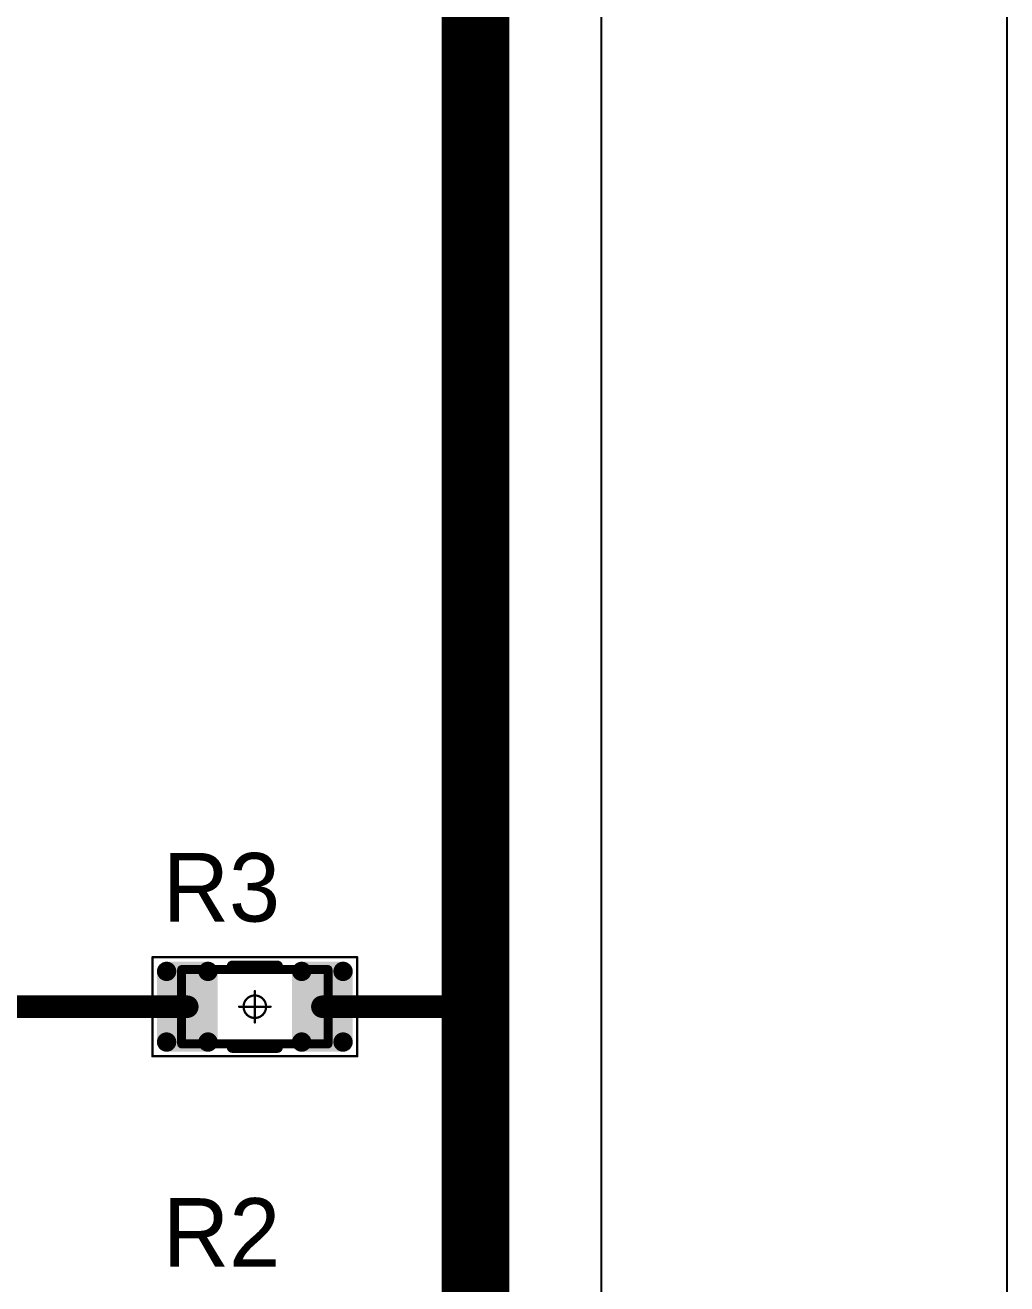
# Model space of a CAD drawing. Header units: millimetres. Extents: x 0 to 400, y 0 to 511.
# Drawn here: x 107.7 to 129.5, y 56.6 to 84.57 of the extents above; entities that cross this region are included whole.
import ezdxf

# ---------------------------------------------------------------- set-up
doc = ezdxf.new("R2010")
doc.units = ezdxf.units.MM
for name, color, linetype in [('Mechanical13', 56, 'Continuous'), ('Mechanical15', 56, 'Continuous'), ('TopLayer', 1, 'Continuous'), ('TopOverlay', 2, 'Continuous'), ('TopPaste', 8, 'Continuous'), ('TopSolder', 216, 'Continuous')]:
    doc.layers.add(name, color=color, linetype=linetype)

# ---------------------------------------------------------------- blocks, each defined once
blk = doc.blocks.new('RC1206S_843')
at = {"layer": 'Mechanical13', "const_width": 0.2}
for points in [[(-1.625, -0.825), (-1.625, 0.825)], [(-1.625, 0.825), (1.625, 0.825)], [(1.625, -0.825), (1.625, 0.825)], [(-1.625, -0.825), (1.625, -0.825)]]:
    blk.add_lwpolyline(points, dxfattribs=at)
at = {"layer": 'Mechanical13', "const_width": 0.1}
for points in [[(-1.675, 0.825, 1), (-1.575, 0.825, 1)], [(-1.675, 0.825, 1), (-1.575, 0.825, 1)], [(1.575, 0.825, 1), (1.675, 0.825, 1)], [(1.575, 0.825, 1), (1.675, 0.825, 1)], [(-1.675, -0.825, 1), (-1.575, -0.825, 1)], [(-1.675, -0.825, 1), (-1.575, -0.825, 1)], [(1.575, -0.825, 1), (1.675, -0.825, 1)], [(1.575, -0.825, 1), (1.675, -0.825, 1)]]:
    blk.add_lwpolyline(points, format="xyb", close=True, dxfattribs=at)
at = {"layer": 'Mechanical15', "const_width": 0.05}
for points in [[(-2.275, -1.1), (-2.275, 1.1)], [(-2.275, 1.1), (2.275, 1.1)], [(2.275, -1.1), (2.275, 1.1)], [(0, -0.35), (0, 0.35)], [(-0.35, 0), (0.35, 0)], [(-2.275, -1.1), (2.275, -1.1)]]:
    blk.add_lwpolyline(points, dxfattribs=at)
at = {"layer": 'Mechanical15'}
for points, const_width in [([(-2.287, 1.1, 1), (-2.262, 1.1, 1)], 0.025), ([(-2.287, 1.1, 1), (-2.262, 1.1, 1)], 0.025), ([(2.262, 1.1, 1), (2.287, 1.1, 1)], 0.025), ([(2.262, 1.1, 1), (2.287, 1.1, 1)], 0.025), ([(-0.012, 0.35, 1), (0.012, 0.35, 1)], 0.025), ([(-0.362, 0, 1), (-0.337, 0, 1)], 0.025), ([(0.25, 0, 1), (-0.25, 0, 1)], 0.05), ([(-0.262, 0, 1), (-0.238, 0, 1)], 0.025), ([(0.238, 0, 1), (0.262, 0, 1)], 0.025), ([(0.337, 0, 1), (0.362, 0, 1)], 0.025), ([(-0.012, -0.35, 1), (0.012, -0.35, 1)], 0.025), ([(-2.287, -1.1, 1), (-2.262, -1.1, 1)], 0.025), ([(-2.287, -1.1, 1), (-2.262, -1.1, 1)], 0.025), ([(2.262, -1.1, 1), (2.287, -1.1, 1)], 0.025), ([(2.262, -1.1, 1), (2.287, -1.1, 1)], 0.025)]:
    blk.add_lwpolyline(points, format="xyb", close=True, dxfattribs=dict(at, const_width=const_width))
at = {"layer": 'TopLayer', "const_width": 0.115}
for points in [[(-2.017, 0.785, 1), (-1.902, 0.785, 1)], [(-1.098, 0.785, 1), (-0.982, 0.785, 1)], [(0.982, 0.785, 1), (1.098, 0.785, 1)], [(1.902, 0.785, 1), (2.017, 0.785, 1)], [(-2.017, -0.785, 1), (-1.902, -0.785, 1)], [(-1.098, -0.785, 1), (-0.982, -0.785, 1)], [(0.982, -0.785, 1), (1.098, -0.785, 1)], [(1.902, -0.785, 1), (2.017, -0.785, 1)]]:
    blk.add_lwpolyline(points, format="xyb", close=True, dxfattribs=at)
at = {"layer": 'TopLayer'}
for points in [[(-1.96, -0.9), (-1.04, -0.9), (-1.96, 0.9), (-1.04, 0.9)], [(1.04, -0.9), (1.96, -0.9), (1.04, 0.9), (1.96, 0.9)], [(-2.075, -0.785), (-0.925, -0.785), (-2.075, 0.785), (-0.925, 0.785)], [(0.925, -0.785), (2.075, -0.785), (0.925, 0.785), (2.075, 0.785)]]:
    blk.add_solid(points, dxfattribs=at)
at = {"layer": 'TopOverlay', "const_width": 0.25}
for points in [[(-0.5, 0.9), (0.5, 0.9)], [(-0.5, -0.9), (0.5, -0.9)]]:
    blk.add_lwpolyline(points, dxfattribs=at)
at = {"layer": 'TopOverlay', "const_width": 0.125}
for points in [[(-0.562, 0.9, 1), (-0.437, 0.9, 1)], [(0.437, 0.9, 1), (0.562, 0.9, 1)], [(-0.562, -0.9, 1), (-0.437, -0.9, 1)], [(0.437, -0.9, 1), (0.562, -0.9, 1)]]:
    blk.add_lwpolyline(points, format="xyb", close=True, dxfattribs=at)
at = {"layer": 'TopPaste', "const_width": 0.09}
for points in [[(-2.005, 0.785, 1), (-1.915, 0.785, 1)], [(-1.085, 0.785, 1), (-0.995, 0.785, 1)], [(0.995, 0.785, 1), (1.085, 0.785, 1)], [(1.915, 0.785, 1), (2.005, 0.785, 1)], [(-2.005, -0.785, 1), (-1.915, -0.785, 1)], [(-1.085, -0.785, 1), (-0.995, -0.785, 1)], [(0.995, -0.785, 1), (1.085, -0.785, 1)], [(1.915, -0.785, 1), (2.005, -0.785, 1)]]:
    blk.add_lwpolyline(points, format="xyb", close=True, dxfattribs=at)
at = {"layer": 'TopPaste'}
for points in [[(-1.96, -0.875), (-1.04, -0.875), (-1.96, 0.875), (-1.04, 0.875)], [(1.04, -0.875), (1.96, -0.875), (1.04, 0.875), (1.96, 0.875)], [(-2.05, -0.785), (-0.95, -0.785), (-2.05, 0.785), (-0.95, 0.785)], [(0.95, -0.785), (2.05, -0.785), (0.95, 0.785), (2.05, 0.785)]]:
    blk.add_solid(points, dxfattribs=at)
at = {"layer": 'TopSolder', "const_width": 0.215}
for points in [[(-2.067, 0.785, 1), (-1.852, 0.785, 1)], [(-1.148, 0.785, 1), (-0.933, 0.785, 1)], [(0.933, 0.785, 1), (1.148, 0.785, 1)], [(1.852, 0.785, 1), (2.067, 0.785, 1)], [(-2.067, -0.785, 1), (-1.852, -0.785, 1)], [(-1.148, -0.785, 1), (-0.933, -0.785, 1)], [(0.933, -0.785, 1), (1.148, -0.785, 1)], [(1.852, -0.785, 1), (2.067, -0.785, 1)]]:
    blk.add_lwpolyline(points, format="xyb", close=True, dxfattribs=at)
at = {"layer": 'TopSolder'}
for points in [[(-1.96, -1), (-1.04, -1), (-1.96, 1), (-1.04, 1)], [(1.04, -1), (1.96, -1), (1.04, 1), (1.96, 1)], [(-2.175, -0.785), (-0.825, -0.785), (-2.175, 0.785), (-0.825, 0.785)], [(0.825, -0.785), (2.175, -0.785), (0.825, 0.785), (2.175, 0.785)]]:
    blk.add_solid(points, dxfattribs=at)

msp = doc.modelspace()

# ---------------------------------------------------------------- linework, layer by layer
at = {"layer": 'TopLayer'}
for p, q in [((120.5, 16.5), (120.5, 127.625)), ((129.5, 119), (129.5, 16.5))]:
    msp.add_line(p, q, dxfattribs=at)
for points, const_width in [([(117.7, 62.825), (117.7, 129.05)], 1.5), ([(117.7, 54.975), (117.7, 62.825)], 1.5), ([(104.163, 62.762), (111.3, 62.762)], 0.5), ([(114.3, 62.762), (117.637, 62.762)], 0.5), ([(117.637, 62.762), (117.7, 62.825)], 0.5)]:
    msp.add_lwpolyline(points, dxfattribs=dict(at, const_width=const_width))
for points, const_width in [([(117.325, 62.825, 1), (118.075, 62.825, 1)], 0.75), ([(117.325, 62.825, 1), (118.075, 62.825, 1)], 0.75), ([(111.175, 62.762, 1), (111.425, 62.762, 1)], 0.25), ([(114.175, 62.762, 1), (114.425, 62.762, 1)], 0.25), ([(117.512, 62.762, 1), (117.762, 62.762, 1)], 0.25), ([(117.512, 62.762, 1), (117.762, 62.762, 1)], 0.25), ([(117.575, 62.825, 1), (117.825, 62.825, 1)], 0.25)]:
    msp.add_lwpolyline(points, format="xyb", close=True, dxfattribs=dict(at, const_width=const_width))

# ---------------------------------------------------------------- block references
msp.add_blockref('RC1206S_843', (112.8, 62.762))

# ---------------------------------------------------------------- texts
at = {"layer": 'TopOverlay'}
for s, p in [('R3', (110.755, 64.654)), ('R2', (110.759, 56.984))]:
    msp.add_text(s, height=1.524, dxfattribs=at).set_placement(p)

doc.saveas('drawing.dxf')
